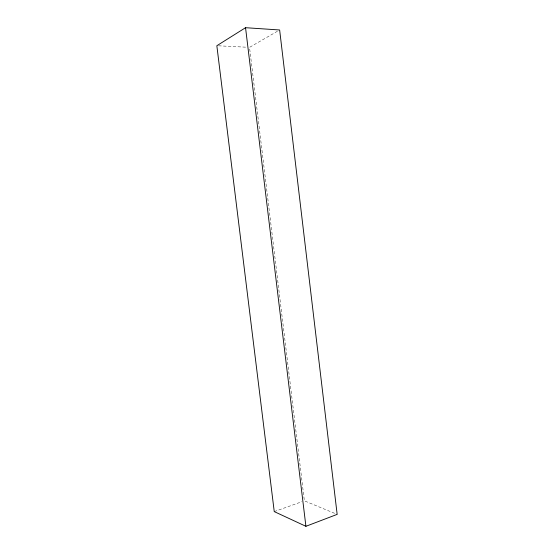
<?xml version="1.0" encoding="UTF-8"?>
<svg xmlns="http://www.w3.org/2000/svg" width="554" height="554" viewBox="0 0 554 554"><rect width="100%" height="100%" fill="white"/><g stroke="black" fill="none" stroke-linecap="round" stroke-linejoin="round"><path stroke-width="0.42" stroke-dasharray="2.77 2.08" d="M277.436 31.246L249.522 47.36L304.368 500.823L337.157 514.382M274.244 511.605L301.93 501.702M218.56 45.809L246.939 47.229"/><path stroke-width="0.83" d="M245.547 27.7L216.843 45.726L274.244 511.605L305.912 526.3L337.157 514.382L279.645 29.978L245.547 27.7L305.912 526.3"/></g></svg>
